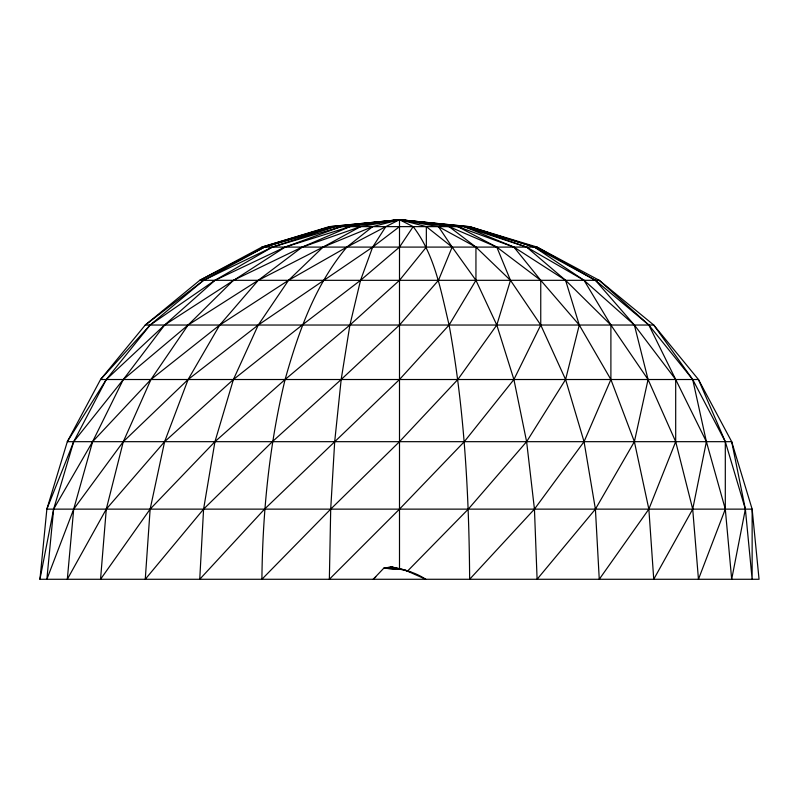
<?xml version="1.0" encoding="UTF-8"?>
<svg xmlns="http://www.w3.org/2000/svg" width="799" height="799" viewBox="0 0 799 799"><rect width="100%" height="100%" fill="white"/><g stroke="black" fill="none" stroke-linecap="round" stroke-linejoin="round"><path stroke-width="1.2" d="M399.5 569.427L399.5 219.725L469.642 226.636L537.098 247.091L599.26 280.319L653.742 325.033L698.456 379.515L731.684 441.677L752.139 509.133L759.05 579.275L39.95 579.275L46.861 509.133L67.316 441.677L100.544 379.515L145.258 325.033L199.74 280.319L261.902 247.091L329.358 226.636L399.5 219.725L468.294 226.636L534.451 247.091L595.415 280.319L648.858 325.033L692.713 379.515L725.302 441.677L745.367 509.133L752.139 579.275L752.139 509.133L46.861 509.133L73.698 441.677L106.287 379.515L150.142 325.033L203.585 280.319L264.549 247.091L330.706 226.636L399.5 219.725L464.309 226.636L526.621 247.091L584.049 280.319L634.386 325.033L675.694 379.515L706.396 441.677L725.302 509.133L731.684 579.275L745.367 509.133L731.684 441.677L67.316 441.677L106.287 379.515L164.614 325.033L214.951 280.319L272.379 247.091L334.691 226.636L399.5 219.725L457.827 226.636L513.907 247.091L565.592 280.319L610.895 325.033L648.069 379.515L675.694 441.677L692.713 509.133L698.456 579.275L725.302 509.133L725.302 441.677L698.456 379.515L100.544 379.515L150.142 325.033L214.951 280.319L285.093 247.091L341.173 226.636L399.5 219.725L449.098 226.636L496.798 247.091L540.753 280.319L579.275 325.033L610.895 379.515L634.386 441.677L648.858 509.133L653.742 579.275L692.713 509.133L706.396 441.677L692.713 379.515L653.742 325.033L145.258 325.033L203.585 280.319L272.379 247.091L341.173 226.636M39.95 579.275L53.633 509.133L73.698 441.677L123.306 379.515L164.614 325.033L285.093 247.091L349.902 226.636L399.5 219.725L438.471 226.636L475.944 247.091L510.481 280.319L540.753 325.033L565.592 379.515L584.049 441.677L595.415 509.133L599.26 579.275L648.858 509.133L675.694 441.677L675.694 379.515L648.858 325.033L599.26 280.319L199.74 280.319L264.549 247.091L334.691 226.636M330.706 226.636L261.902 247.091L537.098 247.091L595.415 280.319L634.386 325.033L648.069 379.515L634.386 441.677L595.415 509.133L537.098 579.275L534.451 509.133L526.621 441.677L513.907 379.515L496.798 325.033L475.944 280.319L452.154 247.091L426.346 226.636L399.5 219.725L385.817 226.636L372.654 247.091L360.529 280.319L349.902 325.033L341.173 379.515L334.691 441.677L330.706 509.133L329.358 579.275L399.5 509.133L464.309 441.677L513.907 379.515L540.753 325.033L540.753 280.319L513.907 247.091L464.309 226.636M399.5 226.636L372.654 247.091L258.247 325.033L188.105 379.515L123.306 441.677L73.698 509.133L46.861 579.275L53.633 509.133L92.604 441.677L150.931 379.515L188.105 325.033L258.247 280.319L302.202 247.091L360.529 226.636L399.5 219.725L413.183 226.636L399.5 247.091L360.529 280.319L302.202 325.033L233.408 379.515L164.614 441.677L106.287 509.133L67.316 579.275L73.698 509.133L92.604 441.677L123.306 379.515L188.105 325.033L233.408 280.319L302.202 247.091L349.902 226.636M407.34 571.285L468.294 509.133L526.621 441.677L565.592 379.515L579.275 325.033L565.592 280.319L526.621 247.091L468.294 226.636M375.77 576.888L373.233 579.275L383.86 568.119L395.535 569.128L390.841 566.791L385.078 568.119M388.943 568.349L390.841 566.791L404.873 569.997L390.841 566.791L397.203 569.128M399.5 219.725L372.654 226.636L346.846 247.091L288.519 280.319L219.725 325.033L150.931 379.515L123.306 441.677L106.287 509.133L100.544 579.275L150.142 509.133L214.951 441.677L285.093 379.515L349.902 325.033L399.5 280.319L426.346 247.091L426.346 226.636M360.529 226.636L323.056 247.091L258.247 280.319L219.725 325.033L188.105 379.515L164.614 441.677L150.142 509.133L145.258 579.275L203.585 509.133L272.379 441.677L341.173 379.515L399.5 325.033L438.471 280.319L452.154 247.091L438.471 226.636M385.817 226.636L346.846 247.091C314.906 285.043 298.327 332.424 285.093 379.515C269.293 444.923 262.601 512.069 261.902 579.275L330.706 509.133L399.5 441.677L457.827 379.515L496.798 325.033L510.481 280.319L496.798 247.091L457.827 226.636M372.654 226.636L323.056 247.091L288.519 280.319L258.247 325.033L233.408 379.515L214.951 441.677L203.585 509.133L199.74 579.275L264.549 509.133L399.5 379.515L449.098 325.033L475.944 280.319L475.944 247.091L449.098 226.636M329.358 226.636L469.642 226.636L534.451 247.091L584.049 280.319L610.895 325.033L610.895 379.515L584.049 441.677L534.451 509.133L469.642 579.275C469.043 494.191 464.419 408.858 449.098 325.033C440.958 291.146 434.906 255.001 413.183 226.636M395.535 569.128L383.86 568.119C398.821 567.969 413.003 570.866 425.767 579.275L405.972 570.486M403.655 569.857L410.816 572.044L405.862 570.336"/></g></svg>
